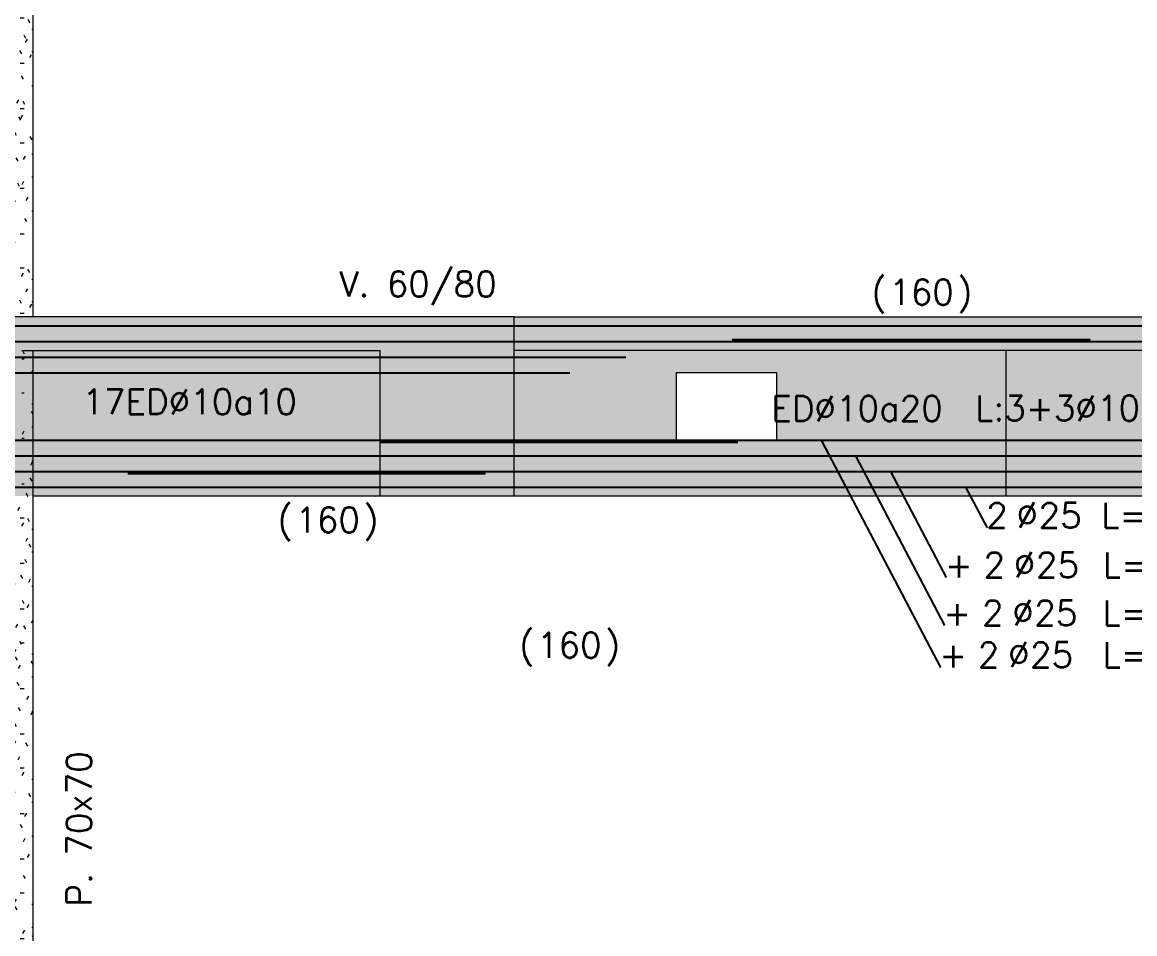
# Model space of a CAD drawing. Extents: x -58 to 5689, y 66 to 4123.
# Drawn here: x 1417 to 1914.4, y 2743.6 to 3151 of the extents above; entities that cross this region are included whole.
import ezdxf
from ezdxf.enums import TextEntityAlignment as Align
from ezdxf.xclip import XClip

# ---------------------------------------------------------------- set-up
doc = ezdxf.new("R2010")
doc.units = 0
doc.header["$LTSCALE"] = 30
doc.header["$MEASUREMENT"] = 0
doc.header["$XCLIPFRAME"] = 0
doc.linetypes.add("EJE3-3'$0$RLE-PROYECCION", pattern=[0.71438, 0.47625, -0.23813])
doc.layers.get('0').update_dxf_attribs({"linetype": 'CONTINUOUS'})
doc.layers.add("EJE3-3'$0$RLA-ACHURADO", color=30, linetype="EJE3-3'$0$RLE-PROYECCION", lineweight=15, transparency=0.7)
doc.layers.add("EJE3-3'$0$RLA-CONTORNO", color=30, linetype='CONTINUOUS', lineweight=15)
doc.layers.add("EJE3-3'$0$RLA-TEXTOS-1", color=9, linetype='CONTINUOUS', lineweight=9)
for name, color, linetype in [("EJE3-3'$0$RLA-CONTORNOS", 3, 'CONTINUOUS'), ("EJE3-3'$0$RLA-FE", 7, 'CONTINUOUS'), ("EJE3-3'$0$RLA-TEXTOS-FE", 9, 'CONTINUOUS')]:
    doc.layers.add(name, color=color, linetype=linetype)
doc.styles.add("EJE3-3'$0$RomanS", font='romans.shx', dxfattribs={"height": 11.25})
pattern_1 = [(0, (-1824.927, -1302.188), (20.32, 5.08), [1.676, -13.564, 1.676, -13.564, -81.28]), (0, (-1824.927, -1302.188), (20.32, 5.08), [-30.48, 1.676, -28.804, 1.676, -13.564, -35.56]), (0, (-1824.927, -1302.188), (20.32, 5.08), [-76.2, 1.676, -8.484, 1.676, -23.724]), (120, (-1817.307, -1299.648), (-14.559409, 15.057636), [1.676, -13.564, 1.676, -13.564, -81.28]), (120, (-1817.307, -1299.648), (-14.559409, 15.057636), [-30.48, 1.676, -28.804, 1.676, -13.564, -35.56]), (120, (-1817.307, -1299.648), (-14.559409, 15.057636), [-76.2, 1.676, -8.484, 1.676, -23.724]), (240, (-1814.767, -1289.488), (-5.760591, -20.137636), [1.676, -13.564, 1.676, -13.564, -81.28]), (240, (-1814.767, -1289.488), (-5.760591, -20.137636), [-30.48, 1.676, -28.804, 1.676, -13.564, -35.56]), (240, (-1814.767, -1289.488), (-5.760591, -20.137636), [-76.2, 1.676, -8.484, 1.676, -23.724])]

# ---------------------------------------------------------------- blocks, each defined once
blk = doc.blocks.new('*U217')
at = {"layer": "EJE3-3'$0$RLA-FE"}
blk.add_line((0, 0), (1068.21, 0), dxfattribs=at)
at = {"layer": "EJE3-3'$0$RLA-FE", "color": 3, "style": "EJE3-3'$0$RomanS", "flags": 8}
for tag, p in [('F=', (240.55, 9.32)), ('NUM', (254.96, 9.32))]:
    blk.add_attdef(tag, text='', height=11.25, dxfattribs=at).set_placement(p, align=Align.RIGHT)
at = {"layer": "EJE3-3'$0$RLA-FE", "color": 3, "style": "EJE3-3'$0$RomanS"}
for tag, p, flags in [('PHI', (258.85, 9.54), 14), ('DIAM', (268.71, 9.32), 12), ('MINUS', (290.73, 9.32), 13), ('TEXTO_FE1', (295.36, 9.32), 8), ('MARK', (304.12, 9.32), 13), ('TEXTO_FE2', (374.94, 9.34), 8), ('TIPO', (573.8, -75.78), 13), ('NVECES', (559.93, -94.72), 13), ('NUMFE', (563.86, -114.48), 13), ('CAPA', (572.06, -133.6), 13), ('DESPLAZA', (278.34, -151.59), 13), ('ESPACIO', (284.39, -169.95), 13), ('CANT', (298.23, -188.75), 13)]:
    blk.add_attdef(tag, p, '', height=11.25, dxfattribs=dict(at, flags=flags))
blk = doc.blocks.new('*U218')
at = {"layer": "EJE3-3'$0$RLA-FE"}
for p, q in [((0, 0), (1068.21, 0)), ((1068.21, 0), (1118.21, 0)), ((1118.21, 0), (1150, 0)), ((1150, 0), (1150, 0))]:
    blk.add_line(p, q, dxfattribs=at)
at = {"layer": "EJE3-3'$0$RLA-FE", "color": 3, "style": "EJE3-3'$0$RomanS", "flags": 8}
for tag, p in [('F=', (440.69, 36.32)), ('NUM', (455.1, 36.32))]:
    blk.add_attdef(tag, text='', height=11.25, dxfattribs=at).set_placement(p, align=Align.RIGHT)
at = {"layer": "EJE3-3'$0$RLA-FE", "color": 3, "style": "EJE3-3'$0$RomanS"}
for tag, p, flags in [('PHI', (459, 36.54), 14), ('DIAM', (468.85, 36.32), 12), ('MINUS', (490.87, 36.32), 13), ('TEXTO_FE1', (494.85, 36.32), 8), ('MARK', (504.26, 36.32), 13), ('TEXTO_FE2', (562.37, 36.34), 8), ('TIPO', (573.8, -75.78), 13), ('NVECES', (559.93, -94.72), 13), ('NUMFE', (563.86, -114.48), 13), ('CAPA', (572.06, -133.6), 13), ('DESPLAZA', (278.34, -151.59), 13), ('ESPACIO', (284.39, -169.95), 13), ('CANT', (298.23, -188.75), 13)]:
    blk.add_attdef(tag, p, '', height=11.25, dxfattribs=dict(at, flags=flags))
blk = doc.blocks.new('*U229')
at = {"layer": "EJE3-3'$0$RLA-FE"}
for q in [(0, 0), (1118.21, 0)]:
    blk.add_line((0, 0), q, dxfattribs=at)
at = {"layer": "EJE3-3'$0$RLA-FE", "color": 3, "style": "EJE3-3'$0$RomanS", "flags": 8}
for tag, p in [('F=', (451.44, 36.32)), ('NUM', (465.85, 36.32))]:
    blk.add_attdef(tag, text='', height=11.25, dxfattribs=at).set_placement(p, align=Align.RIGHT)
at = {"layer": "EJE3-3'$0$RLA-FE", "color": 3, "style": "EJE3-3'$0$RomanS"}
for tag, p, flags in [('PHI', (469.74, 36.54), 14), ('DIAM', (479.6, 36.32), 12), ('MINUS', (501.62, 36.32), 13), ('TEXTO_FE1', (507.48, 36.32), 8), ('MARK', (515.01, 36.32), 13), ('TEXTO_FE2', (575, 36.34), 8), ('TIPO', (598.8, -75.78), 13), ('NVECES', (584.93, -94.72), 13), ('NUMFE', (588.86, -114.48), 13), ('CAPA', (597.06, -133.6), 13), ('DESPLAZA', (278.34, -151.59), 13), ('ESPACIO', (284.39, -169.95), 13), ('CANT', (298.23, -188.75), 13)]:
    blk.add_attdef(tag, p, '', height=11.25, dxfattribs=dict(at, flags=flags))
blk = doc.blocks.new('*U227')
at = {"layer": "EJE3-3'$0$RLA-FE", "color": 6}
blk.add_line((0, 1), (160, 1), dxfattribs=at)
at = {"layer": "EJE3-3'$0$RLA-FE", "color": 3, "style": "EJE3-3'$0$RomanS", "flags": 8}
for tag, p in [('(', (65.66, 16.46)), (')', (103.99, 16.46)), ('EMP', (84.68, 16.46))]:
    blk.add_attdef(tag, text='', height=11.25, dxfattribs=at).set_placement(p, align=Align.CENTER)
blk = doc.blocks.new('*U219')
at = {"layer": "EJE3-3'$0$RLA-FE"}
for p, q in [((0, 0), (518.21, 0)), ((518.21, 0), (568.21, 0)), ((568.21, 0), (600, 0)), ((600, 0), (600, 0))]:
    blk.add_line(p, q, dxfattribs=at)
at = {"layer": "EJE3-3'$0$RLA-FE", "color": 3, "style": "EJE3-3'$0$RomanS", "flags": 8}
for tag, p in [('F=', (98.25, 63.11)), ('NUM', (112.66, 63.11))]:
    blk.add_attdef(tag, text='', height=11.25, dxfattribs=at).set_placement(p, align=Align.RIGHT)
at = {"layer": "EJE3-3'$0$RLA-FE", "color": 3, "style": "EJE3-3'$0$RomanS"}
for tag, p, flags in [('PHI', (116.55, 63.32), 14), ('DIAM', (126.41, 63.11), 12), ('MINUS', (148.43, 63.11), 13), ('TEXTO_FE1', (152.79, 63.11), 8), ('MARK', (161.82, 63.11), 13), ('TEXTO_FE2', (219.07, 63.13), 8), ('TIPO', (298.8, -75.78), 13), ('NVECES', (284.93, -94.72), 13), ('NUMFE', (288.86, -114.48), 13), ('CAPA', (297.06, -133.6), 13), ('DESPLAZA', (278.34, -151.59), 13), ('ESPACIO', (284.39, -169.95), 13), ('CANT', (298.23, -188.75), 13)]:
    blk.add_attdef(tag, p, '', height=11.25, dxfattribs=dict(at, flags=flags))
blk = doc.blocks.new('*U220')
at = {"layer": "EJE3-3'$0$RLA-FE"}
for p, q in [((0, 0), (468.21, 0)), ((468.21, 0), (518.21, 0)), ((518.21, 0), (550, 0)), ((550, 0), (550, 0))]:
    blk.add_line(p, q, dxfattribs=at)
at = {"layer": "EJE3-3'$0$RLA-FE", "color": 3, "style": "EJE3-3'$0$RomanS", "flags": 8}
for tag, p in [('F=', (73.64, 89.7)), ('NUM', (88.05, 89.7))]:
    blk.add_attdef(tag, text='', height=11.25, dxfattribs=at).set_placement(p, align=Align.RIGHT)
at = {"layer": "EJE3-3'$0$RLA-FE", "color": 3, "style": "EJE3-3'$0$RomanS"}
for tag, p, flags in [('PHI', (91.94, 89.92), 14), ('DIAM', (101.8, 89.7), 12), ('MINUS', (123.82, 89.7), 13), ('TEXTO_FE1', (128.75, 89.7), 8), ('MARK', (137.21, 89.7), 13), ('TEXTO_FE2', (195.16, 89.72), 8), ('TIPO', (273.8, -75.78), 13), ('NVECES', (259.93, -94.72), 13), ('NUMFE', (263.86, -114.48), 13), ('CAPA', (272.06, -133.6), 13), ('DESPLAZA', (278.34, -151.59), 13), ('ESPACIO', (284.39, -169.95), 13), ('CANT', (298.23, -188.75), 13)]:
    blk.add_attdef(tag, p, '', height=11.25, dxfattribs=dict(at, flags=flags))
blk = doc.blocks.new('*U216')
at = {"layer": "EJE3-3'$0$RLA-FE"}
for p, q in [((0, 0), (918.21, 0)), ((918.21, 0), (968.21, 0)), ((968.21, 0), (1000, 0)), ((1000, 0), (1000, 0))]:
    blk.add_line(p, q, dxfattribs=at)
at = {"layer": "EJE3-3'$0$RLA-FE", "color": 3, "style": "EJE3-3'$0$RomanS", "flags": 8}
for tag, p in [('F=', (273, -47.89)), ('NUM', (287.4, -47.89))]:
    blk.add_attdef(tag, text='', height=11.25, dxfattribs=at).set_placement(p, align=Align.RIGHT)
at = {"layer": "EJE3-3'$0$RLA-FE", "color": 3, "style": "EJE3-3'$0$RomanS"}
for tag, p, flags in [('PHI', (291.3, -47.68), 12), ('DIAM', (301.16, -47.89), 12), ('MINUS', (323.17, -47.89), 13), ('MARK', (336.57, -47.89), 13), ('TEXTO_FE1', (339.87, -47.89), 8), ('TEXTO_FE2', (407.39, -47.88), 8), ('TIPO', (498.8, -57.92), 13), ('NVECES', (484.93, -76.86), 13), ('NUMFE', (488.86, -96.62), 13), ('CAPA', (497.06, -115.74), 13), ('DESPLAZA', (277.18, -134.17), 13), ('ESPACIO', (283.22, -152.53), 13), ('CANT', (297.06, -171.33), 13)]:
    blk.add_attdef(tag, p, '', height=11.25, dxfattribs=dict(at, flags=flags))
blk = doc.blocks.new('*U224')
at = {"layer": "EJE3-3'$0$RLA-FE"}
for q in [(0, 0), (1068.21, 0)]:
    blk.add_line((0, 0), q, dxfattribs=at)
at = {"layer": "EJE3-3'$0$RLA-FE", "color": 3, "style": "EJE3-3'$0$RomanS", "flags": 8}
for tag, p in [('F=', (377.63, -47.44)), ('NUM', (392.04, -47.44))]:
    blk.add_attdef(tag, text='', height=11.25, dxfattribs=at).set_placement(p, align=Align.RIGHT)
at = {"layer": "EJE3-3'$0$RLA-FE", "color": 3, "style": "EJE3-3'$0$RomanS"}
for tag, p, flags in [('PHI', (395.93, -47.23), 12), ('DIAM', (405.79, -47.44), 12), ('MINUS', (427.81, -47.44), 13), ('TEXTO_FE1', (435.68, -47.44), 8), ('MARK', (441.2, -47.44), 13), ('TEXTO_FE2', (504.74, -47.42), 8), ('TIPO', (573.8, -57.92), 13), ('NVECES', (559.93, -76.86), 13), ('NUMFE', (563.86, -96.62), 13), ('CAPA', (572.06, -115.74), 13), ('DESPLAZA', (277.18, -134.17), 13), ('ESPACIO', (283.22, -152.53), 13), ('CANT', (297.06, -171.33), 13)]:
    blk.add_attdef(tag, p, '', height=11.25, dxfattribs=dict(at, flags=flags))
blk = doc.blocks.new('*U223')
at = {"layer": "EJE3-3'$0$RLA-FE"}
blk.add_line((0, 0), (1068.21, 0), dxfattribs=at)
at = {"layer": "EJE3-3'$0$RLA-FE", "color": 3, "style": "EJE3-3'$0$RomanS", "flags": 8}
for tag, p in [('F=', (768.82, -18.3)), ('NUM', (783.23, -18.3))]:
    blk.add_attdef(tag, text='', height=11.25, dxfattribs=at).set_placement(p, align=Align.RIGHT)
at = {"layer": "EJE3-3'$0$RLA-FE", "color": 3, "style": "EJE3-3'$0$RomanS"}
for tag, p, flags in [('PHI', (787.13, -18.08), 12), ('DIAM', (796.99, -18.3), 12), ('MINUS', (819, -18.3), 13), ('TEXTO_FE1', (824.95, -18.3), 8), ('MARK', (832.4, -18.3), 13), ('TEXTO_FE2', (892.47, -18.28), 8), ('TIPO', (573.8, -57.92), 13), ('NVECES', (559.93, -76.86), 13), ('NUMFE', (563.86, -96.62), 13), ('CAPA', (572.06, -115.74), 13), ('DESPLAZA', (277.18, -134.17), 13), ('ESPACIO', (283.22, -152.53), 13), ('CANT', (297.06, -171.33), 13)]:
    blk.add_attdef(tag, p, '', height=11.25, dxfattribs=dict(at, flags=flags))
blk = doc.blocks.new('*U225')
at = {"layer": "EJE3-3'$0$RLA-FE"}
blk.add_line((0, 0), (1118.21, 0), dxfattribs=at)
at = {"layer": "EJE3-3'$0$RLA-FE", "color": 3, "style": "EJE3-3'$0$RomanS"}
for tag, p, flags in [('TIPO', (598.8, -57.92), 13), ('PHI', (772.73, -75.71), 12), ('TEXTO_FE2', (882.65, -75.9), 8), ('NVECES', (584.93, -76.86), 13), ('DIAM', (782.59, -75.92), 12), ('MINUS', (804.6, -75.92), 13), ('TEXTO_FE1', (813.02, -75.92), 8), ('MARK', (818, -75.92), 13), ('NUMFE', (588.86, -96.62), 13), ('CAPA', (597.06, -115.74), 13), ('DESPLAZA', (277.18, -134.17), 13), ('ESPACIO', (283.22, -152.53), 13), ('CANT', (297.06, -171.33), 13)]:
    blk.add_attdef(tag, p, '', height=11.25, dxfattribs=dict(at, flags=flags))
at = {"layer": "EJE3-3'$0$RLA-FE", "color": 3, "style": "EJE3-3'$0$RomanS", "flags": 8}
for tag, p in [('F=', (754.43, -75.92)), ('NUM', (768.84, -75.92))]:
    blk.add_attdef(tag, text='', height=11.25, dxfattribs=at).set_placement(p, align=Align.RIGHT)
blk = doc.blocks.new('*U124')
at = {"layer": "EJE3-3'$0$RLA-FE"}
for q in [(0, 0), (1118.21, 0)]:
    blk.add_line((0, 0), q, dxfattribs=at)
at = {"layer": "EJE3-3'$0$RLA-FE", "color": 3, "style": "EJE3-3'$0$RomanS"}
for tag, p, flags in [('TIPO', (598.8, -57.92), 13), ('NVECES', (584.93, -76.86), 13), ('NUMFE', (588.86, -96.62), 13), ('PHI', (280.85, -101.42), 12), ('DIAM', (290.71, -101.63), 12), ('MINUS', (312.73, -101.63), 13), ('TEXTO_FE1', (323.16, -101.63), 8), ('MARK', (326.12, -101.63), 13), ('TEXTO_FE2', (394.16, -101.61), 8), ('CAPA', (597.06, -115.74), 13), ('DESPLAZA', (277.18, -134.17), 13), ('ESPACIO', (283.22, -152.53), 13), ('CANT', (297.06, -171.33), 13)]:
    blk.add_attdef(tag, p, '', height=11.25, dxfattribs=dict(at, flags=flags))
at = {"layer": "EJE3-3'$0$RLA-FE", "color": 3, "style": "EJE3-3'$0$RomanS", "flags": 8}
for tag, p in [('F=', (262.55, -101.63)), ('NUM', (276.96, -101.63))]:
    blk.add_attdef(tag, text='', height=11.25, dxfattribs=at).set_placement(p, align=Align.RIGHT)
blk = doc.blocks.new('*U125')
at = {"layer": "EJE3-3'$0$RLA-FE", "color": 6}
blk.add_line((0, -1), (160, -1), dxfattribs=at)
at = {"layer": "EJE3-3'$0$RLA-FE", "color": 3, "style": "EJE3-3'$0$RomanS", "flags": 8}
for tag, p in [('(', (65.66, -97.26)), (')', (103.99, -97.26)), ('EMP', (84.68, -97.26))]:
    blk.add_attdef(tag, text='', height=11.25, dxfattribs=at).set_placement(p, align=Align.CENTER)
blk = doc.blocks.new('*U221')
at = {"layer": "EJE3-3'$0$RLA-FE", "color": 6}
blk.add_line((0, -1), (160, -1), dxfattribs=at)
at = {"layer": "EJE3-3'$0$RLA-FE", "color": 3, "style": "EJE3-3'$0$RomanS", "flags": 8}
for tag, p in [('(', (70.37, -27.32)), (')', (108.71, -27.32)), ('EMP', (89.39, -27.32))]:
    blk.add_attdef(tag, text='', height=11.25, dxfattribs=at).set_placement(p, align=Align.CENTER)
blk = doc.blocks.new('*U133')
at = {"layer": "EJE3-3'$0$RLA-FE"}
for p, q in [((0, 0), (568.21, 0)), ((568.21, 0), (618.21, 0)), ((618.21, 0), (650, 0)), ((650, 0), (650, 0))]:
    blk.add_line(p, q, dxfattribs=at)
at = {"layer": "EJE3-3'$0$RLA-FE", "color": 3, "style": "EJE3-3'$0$RomanS"}
for tag, p, flags in [('TIPO', (323.8, -57.92), 13), ('PHI', (100.92, -62.52), 12), ('DIAM', (110.78, -62.73), 12), ('MINUS', (132.8, -62.73), 13), ('MARK', (146.19, -62.73), 13), ('TEXTO_FE1', (149.49, -62.73), 8), ('TEXTO_FE2', (217.01, -62.71), 8), ('NVECES', (309.93, -76.86), 13), ('NUMFE', (313.86, -96.62), 13), ('CAPA', (322.06, -115.74), 13), ('DESPLAZA', (277.18, -134.17), 13), ('ESPACIO', (283.22, -152.53), 13), ('CANT', (297.06, -171.33), 13)]:
    blk.add_attdef(tag, p, '', height=11.25, dxfattribs=dict(at, flags=flags))
at = {"layer": "EJE3-3'$0$RLA-FE", "color": 3, "style": "EJE3-3'$0$RomanS", "flags": 8}
for tag, p in [('F=', (82.62, -62.73)), ('NUM', (97.03, -62.73))]:
    blk.add_attdef(tag, text='', height=11.25, dxfattribs=at).set_placement(p, align=Align.RIGHT)
blk = doc.blocks.new("EJE3-3'")
at = {"layer": "EJE3-3'$0$RLA-ACHURADO"}
h = blk.add_hatch(dxfattribs=at)
h.set_pattern_fill('SAND - DENSE', color=256, style=0, pattern_type=2)
h.set_pattern_definition(pattern_1)
h.paths.add_polyline_path([(-1424.52, 787), (-1359.52, 787), (-1359.52, 1168), (-1429.52, 1168), (-1429.52, 787)], flags=0)
h = blk.add_hatch(dxfattribs=at)
h.set_pattern_fill('SAND - DENSE', color=256, style=0, pattern_type=2)
h.set_pattern_definition(pattern_1)
h.paths.add_polyline_path([(-424.52, 772), (635.48, 772), (635.48, 787), (-424.52, 787)], flags=0)
h.paths.add_polyline_path([(-1420.92, 772), (-1144.51, 772), (-1144.51, 787), (-1424.52, 787), (-1424.52, 772)], flags=0)
h = blk.add_hatch(dxfattribs=at)
h.set_pattern_fill('SAND - DENSE', color=256, style=0, pattern_type=2)
h.set_pattern_definition(pattern_1)
h.paths.add_polyline_path([(-720.34, 772), (-424.52, 772), (-424.52, 787), (-1144.51, 787), (-1144.51, 772), (-1070.63, 772)], flags=0)
h = blk.add_hatch(dxfattribs=at)
h.set_pattern_fill('SAND - DENSE', color=256, style=0, pattern_type=2)
h.set_pattern_definition(pattern_1)
h.paths.add_polyline_path([(-1429.52, 391), (-1359.52, 391), (-1359.52, 772), (-1364.52, 772), (-1364.52, 707), (-1424.52, 707), (-1424.52, 772), (-1429.52, 772), (-1429.52, 707)], flags=0)
h = blk.add_hatch(dxfattribs=at)
h.set_pattern_fill('SAND - DENSE', color=256, style=0, pattern_type=2)
h.set_pattern_definition(pattern_1)
h.paths.add_polyline_path([(-1424.52, 707), (-1144.51, 707), (-1144.51, 772), (-1424.52, 772)])
h.paths.add_polyline_path([(-1072.02, 762), (-1027.02, 762), (-1027.02, 732), (-1072.02, 732)])
h.paths.add_polyline_path([(-429.52, 707), (-429.52, 772), (-1144.51, 772), (-1144.51, 707)])
h.paths.add_polyline_path([(-717.02, 762), (-717.02, 732), (-762.02, 732), (-762.02, 762)])
at = {"layer": "EJE3-3'$0$RLA-CONTORNO"}
for p, q in [((-1359.52, 787), (-1359.52, 1168)), ((-1144.51, 787), (-1424.52, 787)), ((-1144.51, 772), (-1144.51, 787)), ((-1144.51, 787), (-429.52, 787)), ((-1364.52, 772), (-1204.51, 772)), ((-1359.52, 391), (-1359.52, 772)), ((-1204.51, 772), (-1204.51, 707)), ((-429.52, 772), (-1144.51, 772)), ((-1144.51, 707), (-1144.51, 772)), ((-924.52, 707), (-924.52, 772)), ((-1359.52, 707), (-1204.51, 707)), ((-1204.51, 707), (-1144.51, 707)), ((-1144.51, 707), (-429.52, 707))]:
    blk.add_line(p, q, dxfattribs=at)
blk.add_lwpolyline([(-1072.02, 732), (-1027.02, 732), (-1027.02, 762), (-1072.02, 762)], close=True, dxfattribs=at)
at = {"layer": "EJE3-3'$0$RLA-CONTORNOS", "color": 2}
for p, q in [((-953.75, 630.37), (-1007, 732)), ((-951.88, 649.08), (-991.66, 725)), ((-951.18, 670.56), (-976.03, 718)), ((-932.89, 692.7), (-942.48, 711))]:
    blk.add_line(p, q, dxfattribs=at)
at = {"layer": "EJE3-3'$0$RLA-FE"}
for name, p in [('*U220', (-1669.52, 762)), ('*U219', (-1694.52, 769)), ('*U218', (-2037.02, 776)), ('*U229', (-1047.02, 776)), ('*U217', (-1837.02, 783)), ('*U133', (-1694.52, 732)), ('*U216', (-2157.02, 718))]:
    blk.add_blockref(name, p, dxfattribs=at)
ref = blk.add_blockref('*U227', (-1047.02, 776), dxfattribs=at)
ref.add_attrib('EMP', '160', dxfattribs={"color": 3, "height": 11.25, "style": "EJE3-3'$0$RomanS"}).set_placement((-962.34, 792.46), align=Align.CENTER)
ref.add_attrib('(', '(', dxfattribs={"color": 3, "height": 11.25, "style": "EJE3-3'$0$RomanS"}).set_placement((-981.36, 792.46), align=Align.CENTER)
ref.add_attrib(')', ')', dxfattribs={"color": 3, "height": 11.25, "style": "EJE3-3'$0$RomanS"}).set_placement((-943.02, 792.46), align=Align.CENTER)
ref = blk.add_blockref('*U124', (-1204.52, 732), dxfattribs=at)
ref.add_attrib('DIAM', '25', (-913.81, 630.37), dxfattribs={"color": 3, "height": 11.25, "style": "EJE3-3'$0$RomanS"})
ref.add_attrib('NUM', '2', dxfattribs={"color": 3, "height": 11.25, "style": "EJE3-3'$0$RomanS"}).set_placement((-927.56, 630.37), align=Align.RIGHT)
ref.add_attrib('TEXTO_FE1', 'L=1200', (-881.36, 630.37), dxfattribs={"color": 3, "height": 11.25, "style": "EJE3-3'$0$RomanS"})
ref.add_attrib('PHI', '%%C', (-923.66, 630.58), dxfattribs={"color": 3, "height": 11.25, "style": "EJE3-3'$0$RomanS"})
ref.add_attrib('F=', '+', dxfattribs={"color": 3, "height": 11.25, "style": "EJE3-3'$0$RomanS"}).set_placement((-941.97, 630.37), align=Align.RIGHT)
ref = blk.add_blockref('*U125', (-1204.52, 732), dxfattribs=at)
ref.add_attrib('EMP', '160', dxfattribs={"color": 3, "height": 11.25, "style": "EJE3-3'$0$RomanS"}).set_placement((-1119.84, 634.74), align=Align.CENTER)
ref.add_attrib('(', '(', dxfattribs={"color": 3, "height": 11.25, "style": "EJE3-3'$0$RomanS"}).set_placement((-1138.86, 634.74), align=Align.CENTER)
ref.add_attrib(')', ')', dxfattribs={"color": 3, "height": 11.25, "style": "EJE3-3'$0$RomanS"}).set_placement((-1100.52, 634.74), align=Align.CENTER)
ref = blk.add_blockref('*U225', (-1694.52, 725), dxfattribs=at)
ref.add_attrib('DIAM', '25', (-911.93, 649.08), dxfattribs={"color": 3, "height": 11.25, "style": "EJE3-3'$0$RomanS"})
ref.add_attrib('NUM', '2', dxfattribs={"color": 3, "height": 11.25, "style": "EJE3-3'$0$RomanS"}).set_placement((-925.68, 649.08), align=Align.RIGHT)
ref.add_attrib('TEXTO_FE1', 'L=1100', (-881.5, 649.08), dxfattribs={"color": 3, "height": 11.25, "style": "EJE3-3'$0$RomanS"})
ref.add_attrib('PHI', '%%C', (-921.79, 649.29), dxfattribs={"color": 3, "height": 11.25, "style": "EJE3-3'$0$RomanS"})
ref.add_attrib('F=', '+', dxfattribs={"color": 3, "height": 11.25, "style": "EJE3-3'$0$RomanS"}).set_placement((-940.09, 649.08), align=Align.RIGHT)
ref = blk.add_blockref('*U221', (-1317.27, 718), dxfattribs=at)
ref.add_attrib('EMP', '160', dxfattribs={"color": 3, "height": 11.25, "style": "EJE3-3'$0$RomanS"}).set_placement((-1227.88, 690.68), align=Align.CENTER)
ref.add_attrib('(', '(', dxfattribs={"color": 3, "height": 11.25, "style": "EJE3-3'$0$RomanS"}).set_placement((-1246.9, 690.68), align=Align.CENTER)
ref.add_attrib(')', ')', dxfattribs={"color": 3, "height": 11.25, "style": "EJE3-3'$0$RomanS"}).set_placement((-1208.57, 690.68), align=Align.CENTER)
ref = blk.add_blockref('*U224', (-1317.02, 718), dxfattribs=at)
ref.add_attrib('DIAM', '25', (-911.23, 670.56), dxfattribs={"color": 3, "height": 11.25, "style": "EJE3-3'$0$RomanS"})
ref.add_attrib('NUM', '2', dxfattribs={"color": 3, "height": 11.25, "style": "EJE3-3'$0$RomanS"}).set_placement((-924.98, 670.56), align=Align.RIGHT)
ref.add_attrib('TEXTO_FE1', 'L=1150', (-881.34, 670.56), dxfattribs={"color": 3, "height": 11.25, "style": "EJE3-3'$0$RomanS"})
ref.add_attrib('PHI', '%%C', (-921.09, 670.77), dxfattribs={"color": 3, "height": 11.25, "style": "EJE3-3'$0$RomanS"})
ref.add_attrib('F=', '+', dxfattribs={"color": 3, "height": 11.25, "style": "EJE3-3'$0$RomanS"}).set_placement((-939.39, 670.56), align=Align.RIGHT)
ref = blk.add_blockref('*U223', (-1707.02, 711), dxfattribs=at)
ref.add_attrib('DIAM', '25', (-910.03, 692.7), dxfattribs={"color": 3, "height": 11.25, "style": "EJE3-3'$0$RomanS"})
ref.add_attrib('NUM', '2', dxfattribs={"color": 3, "height": 11.25, "style": "EJE3-3'$0$RomanS"}).set_placement((-923.79, 692.7), align=Align.RIGHT)
ref.add_attrib('TEXTO_FE1', 'L=1150', (-882.07, 692.7), dxfattribs={"color": 3, "height": 11.25, "style": "EJE3-3'$0$RomanS"})
ref.add_attrib('PHI', '%%C', (-919.89, 692.92), dxfattribs={"color": 3, "height": 11.25, "style": "EJE3-3'$0$RomanS"})
at = {"layer": "EJE3-3'$0$RLA-TEXTOS-1", "insert": (-1187.47, 799.85), "char_height": 11.25, "width": 77.8962, "attachment_point": 5, "line_spacing_factor": 0.941778, "style": "EJE3-3'$0$RomanS"}
blk.add_mtext('V. 60/80', dxfattribs=at)
at = {"layer": "EJE3-3'$0$RLA-TEXTOS-1", "insert": (-1339.04, 558.27), "char_height": 11.25, "width": 129.8188, "attachment_point": 5, "rotation": 90, "line_spacing_factor": 0.983083, "style": "EJE3-3'$0$RomanS"}
blk.add_mtext('P. 70x70', dxfattribs=at)
at = {"layer": "EJE3-3'$0$RLA-TEXTOS-FE", "color": 9, "style": "EJE3-3'$0$RomanS"}
for s, p in [('17ED%%C10a10', (-1289.56, 743.53)), ('ED%%C10a20', (-991.19, 740.5)), ('L:3+3%%C10', (-901.53, 740.65))]:
    blk.add_text(s, height=11.25, dxfattribs=at).set_placement(p, align=Align.CENTER)

msp = doc.modelspace()

# ---------------------------------------------------------------- block references
ref = msp.add_blockref("EJE3-3'", (2781.39, 2232.23))
XClip(ref).set_block_clipping_path([(-2788.1086663077, -1277.6573373718), (2905.5071213075, 1601.8318238069)])

doc.saveas('drawing.dxf')
